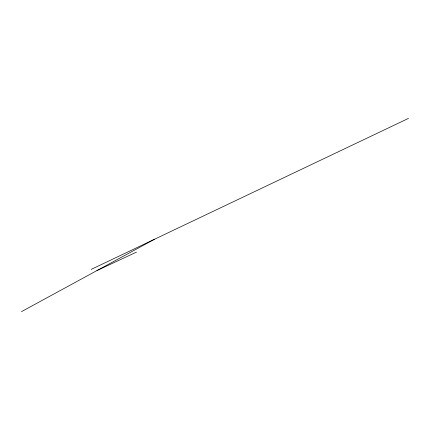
<?xml version="1.0" encoding="UTF-8"?>
<svg xmlns="http://www.w3.org/2000/svg" width="430" height="430" viewBox="0 0 430 430"><rect width="100%" height="100%" fill="white"/><g stroke="black" fill="none" stroke-linecap="round" stroke-linejoin="round"><path stroke-width="0.64" d="M21.5 311.626L154.515 239.247M91.187 269.39L408.5 118.374M96.9 270.599L136.487 252.109"/></g></svg>
